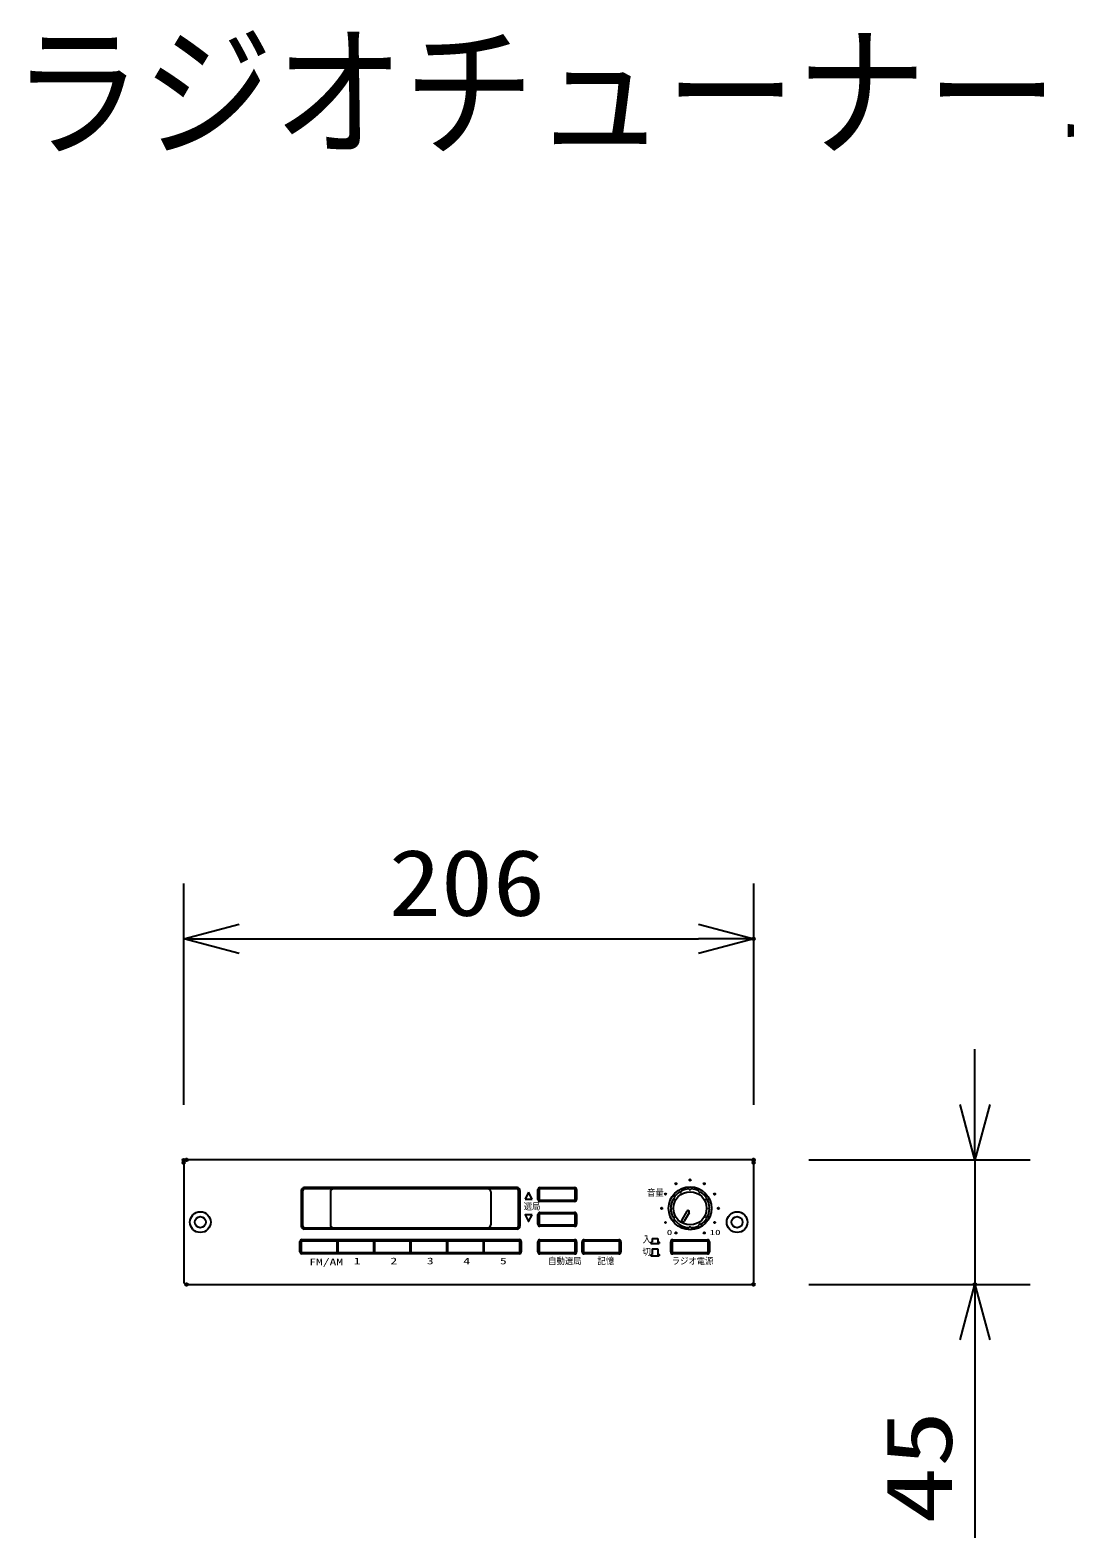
# Model space of a CAD drawing. Units: millimetres, scale not verified. Extents: x -63 to 63, y -57 to 57.
# Drawn here: x -34.8 to 2.6, y 2.6 to 57.1 of the extents above; entities that cross this region are included whole.
import ezdxf
from ezdxf.enums import TextEntityAlignment as Align

# ---------------------------------------------------------------- set-up
doc = ezdxf.new("R2010")
doc.units = ezdxf.units.MM
doc.header["$LTSCALE"] = 0.190236
doc.header["$PDMODE"] = 32
doc.header["$PDSIZE"] = 0.0951
for name, color, linetype in [('0-0_MOJI1', 2, 'Continuous'), ('0-2_PANEL', 1, 'Continuous'), ('0-3_WAKU', 7, 'Continuous')]:
    doc.layers.add(name, color=color, linetype=linetype)
doc.styles.add('ＭＳ ゴシック', font='')
doc.styles.get('ＭＳ ゴシック').set_extended_font_data('MS Gothic')

# ---------------------------------------------------------------- blocks, each defined once
blk = doc.blocks.new('_OPEN30')
at = {"layer": '0-3_WAKU'}
blk.add_line((0, 0), (-1, 0), dxfattribs=at)
blk.add_lwpolyline([(-1, 0.26795), (0, 0), (-1, -0.26795)], dxfattribs=at)

msp = doc.modelspace()

# ---------------------------------------------------------------- linework, layer by layer
at = {"layer": '0-2_PANEL', "color": 3}
for p, q in [((-29.2841, 18.2201), (-29.2841, 26.2201)), ((-8.684, 18.2201), (-8.684, 26.2201)), ((-27.2841, 24.2201), (-10.684, 24.2201)), ((-0.6891, 18.2244), (-0.6891, 20.2244)), ((-6.6891, 16.2244), (1.3109, 16.2244)), ((-0.6891, 16.2244), (-0.6891, 11.7244)), ((-6.6891, 11.7244), (1.3109, 11.7244)), ((-0.6891, 9.7244), (-0.6891, 2.5577))]:
    msp.add_line(p, q, dxfattribs=at)
at = {"layer": '0-2_PANEL'}
for p, q in [((-29.2841, 16.1244), (-29.2841, 11.8244)), ((-8.784, 16.2244), (-29.1841, 16.2244)), ((-8.684, 11.8244), (-8.684, 16.1244)), ((-25.0341, 15.1244), (-25.0341, 13.8244)), ((-24.9841, 13.8244), (-24.9841, 15.1244)), ((-17.234, 15.2244), (-24.9341, 15.2244)), ((-17.234, 15.1744), (-24.9341, 15.1744)), ((-23.9841, 15.0744), (-23.9841, 13.8744)), ((-18.284, 15.1744), (-23.8841, 15.1744)), ((-18.184, 15.0744), (-18.184, 13.8744)), ((-17.184, 13.8244), (-17.184, 15.1244)), ((-17.134, 15.1244), (-17.134, 13.8244)), ((-16.8215, 15.0544), (-16.9465, 14.8044)), ((-16.9465, 14.8044), (-16.6965, 14.8044)), ((-16.6965, 14.8044), (-16.8215, 15.0544)), ((-16.484, 14.7994), (-16.484, 15.1494)), ((-16.434, 15.1494), (-16.434, 14.7994)), ((-16.409, 15.2244), (-15.159, 15.2244)), ((-15.159, 15.1744), (-16.409, 15.1744)), ((-16.409, 14.7744), (-15.159, 14.7744)), ((-15.159, 14.7244), (-16.409, 14.7244)), ((-15.134, 14.7994), (-15.134, 15.1494)), ((-15.084, 15.1494), (-15.084, 14.7994)), ((-11.8741, 15.0118), (-11.8694, 15.0118)), ((-16.484, 13.8994), (-16.484, 14.2494)), ((-16.434, 14.2494), (-16.434, 13.8994)), ((-16.409, 14.3244), (-15.159, 14.3244)), ((-15.159, 14.2744), (-16.409, 14.2744)), ((-15.134, 13.8994), (-15.134, 14.2494)), ((-15.084, 14.2494), (-15.084, 13.8994)), ((-11.1039, 14.3668), (-11.2838, 14.0552)), ((-11.0173, 14.3168), (-11.1945, 14.0104)), ((-24.9341, 13.7744), (-17.234, 13.7744)), ((-17.234, 13.7244), (-24.9341, 13.7244)), ((-23.8841, 13.7744), (-18.284, 13.7744)), ((-16.409, 13.8744), (-15.159, 13.8744)), ((-15.159, 13.8244), (-16.409, 13.8244)), ((-25.0841, 12.9069), (-25.0841, 13.2719)), ((-25.0341, 13.2569), (-25.0341, 12.9069)), ((-25.0091, 13.3469), (-17.159, 13.3469)), ((-23.7591, 13.2819), (-25.0091, 13.2819)), ((-23.7341, 12.9069), (-23.7341, 13.2569)), ((-23.7141, 13.2569), (-23.7141, 12.9069)), ((-22.4391, 13.2819), (-23.6891, 13.2819)), ((-22.4141, 12.9069), (-22.4141, 13.2569)), ((-22.3941, 13.2569), (-22.3941, 12.9069)), ((-21.1191, 13.2819), (-22.3691, 13.2819)), ((-21.0941, 12.9069), (-21.0941, 13.2569)), ((-21.0741, 13.2569), (-21.0741, 12.9069)), ((-19.799, 13.2819), (-21.0491, 13.2819)), ((-19.774, 12.9069), (-19.774, 13.2569)), ((-19.754, 13.2569), (-19.754, 12.9069)), ((-18.479, 13.2819), (-19.729, 13.2819)), ((-18.454, 12.9069), (-18.454, 13.2569)), ((-18.434, 13.2569), (-18.434, 12.9069)), ((-17.159, 13.2819), (-18.409, 13.2819)), ((-17.134, 12.9069), (-17.134, 13.2569)), ((-17.084, 13.2719), (-17.084, 12.9069)), ((-16.484, 12.8994), (-16.484, 13.2644)), ((-16.434, 13.2569), (-16.434, 12.9069)), ((-16.409, 13.3394), (-15.159, 13.3394)), ((-15.159, 13.2819), (-16.409, 13.2819)), ((-15.134, 12.9069), (-15.134, 13.2569)), ((-15.084, 13.2644), (-15.084, 12.8994)), ((-14.884, 12.8994), (-14.884, 13.2644)), ((-14.834, 13.2569), (-14.834, 12.9069)), ((-14.809, 13.3394), (-13.559, 13.3394)), ((-13.559, 13.2819), (-14.809, 13.2819)), ((-13.534, 12.9144), (-13.534, 13.2644)), ((-13.534, 12.9069), (-13.534, 13.2569)), ((-13.484, 13.2644), (-13.484, 12.8994)), ((-12.4043, 13.2549), (-12.4043, 13.2049)), ((-12.4043, 13.2549), (-12.3543, 13.2549)), ((-12.4043, 13.2049), (-12.1043, 13.2049)), ((-12.3543, 13.3799), (-12.3543, 13.2549)), ((-12.3543, 13.3799), (-12.1543, 13.3799)), ((-11.684, 12.8994), (-11.684, 13.2644)), ((-11.634, 13.2569), (-11.634, 12.9069)), ((-11.609, 13.3394), (-10.359, 13.3394)), ((-10.359, 13.2819), (-11.609, 13.2819)), ((-11.4983, 13.5618), (-11.4947, 13.5618)), ((-10.334, 12.9069), (-10.334, 13.2569)), ((-10.284, 13.2644), (-10.284, 12.8994)), ((-25.0091, 12.8819), (-23.7591, 12.8819)), ((-17.159, 12.8319), (-25.0091, 12.8319)), ((-23.6891, 12.8819), (-22.4391, 12.8819)), ((-22.3691, 12.8819), (-21.1191, 12.8819)), ((-21.0491, 12.8819), (-19.799, 12.8819)), ((-19.729, 12.8819), (-18.479, 12.8819)), ((-18.409, 12.8819), (-17.159, 12.8819)), ((-16.409, 12.8819), (-15.159, 12.8819)), ((-15.159, 12.8244), (-16.409, 12.8244)), ((-14.809, 12.8819), (-13.559, 12.8819)), ((-13.559, 12.8244), (-14.809, 12.8244)), ((-12.4043, 12.8091), (-12.4043, 12.7591)), ((-12.4043, 12.8091), (-12.3543, 12.8091)), ((-12.4043, 12.7591), (-12.1043, 12.7591)), ((-12.3543, 13.0091), (-12.3543, 12.8091)), ((-12.3543, 13.0091), (-12.1543, 13.0091)), ((-11.609, 12.8819), (-10.359, 12.8819)), ((-10.359, 12.8244), (-11.609, 12.8244)), ((-29.1841, 11.7244), (-8.784, 11.7244))]:
    msp.add_line(p, q, dxfattribs=at)
msp.add_lwpolyline([(-16.6965, 14.2444), (-16.9465, 14.2444), (-16.8215, 13.9944)], close=True, dxfattribs=at)
for points in [[(-12.1543, 13.3799), (-12.1543, 13.2549), (-12.1043, 13.2549), (-12.1043, 13.2049)], [(-12.1543, 13.0091), (-12.1543, 12.8091), (-12.1043, 12.8091), (-12.1043, 12.7591)]]:
    msp.add_lwpolyline(points, dxfattribs=at)
for centre, radius in [((-11.4965, 15.3621), 0.025), ((-10.984, 15.4994), 0.025), ((-10.4715, 15.3621), 0.025), ((-11.8717, 14.9869), 0.025), ((-10.984, 14.4744), 0.775), ((-10.984, 14.4744), 0.775), ((-10.984, 14.4744), 0.6), ((-10.0964, 14.9869), 0.025), ((-28.6841, 13.9744), 0.375), ((-12.009, 14.4744), 0.025), ((-9.959, 14.4744), 0.025), ((-9.284, 13.9744), 0.375), ((-28.6841, 13.9744), 0.2), ((-11.8717, 13.9619), 0.025), ((-10.0964, 13.9619), 0.025), ((-9.284, 13.9744), 0.2), ((-11.4965, 13.5867), 0.025), ((-10.4715, 13.5867), 0.025)]:
    msp.add_circle(centre, radius, dxfattribs=at)
for centre, radius, start, end in [((-29.1841, 16.1244), 0.1, 90, 180), ((-8.784, 16.1244), 0.1, 0, 90), ((-24.9341, 15.1244), 0.1, 90, 180), ((-24.9341, 15.1244), 0.05, 90, 180), ((-23.8841, 15.0744), 0.1, 90, 180), ((-18.284, 15.0744), 0.1, 0, 90), ((-17.234, 15.1244), 0.1, 0, 90), ((-17.234, 15.1244), 0.05, 0, 90), ((-16.409, 15.1494), 0.075, 90, 180), ((-16.409, 14.7994), 0.075, 180, 270), ((-16.409, 15.1494), 0.025, 90, 180), ((-16.409, 14.7994), 0.025, 180, 270), ((-15.159, 15.1494), 0.075, 0, 90), ((-15.159, 15.1494), 0.025, 0, 90), ((-15.159, 14.7994), 0.075, 270, 0), ((-15.159, 14.7994), 0.025, 270, 0), ((-10.984, 14.4744), 0.7, 152.45572, 177.54428), ((-11.5903, 14.8244), 0.03, 241.22786, 58.77214), ((-10.984, 14.4744), 0.7, 122.45572, 147.54428), ((-11.334, 15.0806), 0.03, 211.22786, 28.77214), ((-10.984, 14.4744), 0.7, 92.45572, 117.54428), ((-10.984, 14.4744), 0.7, 92.45572, 117.54428), ((-10.984, 15.1744), 0.03, 181.22786, 358.77214), ((-10.984, 14.4744), 0.7, 62.45572, 87.54428), ((-10.984, 14.4744), 0.7, 62.45572, 87.54428), ((-10.634, 15.0806), 0.03, 151.22786, 328.77214), ((-10.984, 14.4744), 0.7, 32.45572, 57.54428), ((-10.984, 14.4744), 0.7, 32.45572, 57.54428), ((-10.3778, 14.8244), 0.03, 121.22786, 298.77214), ((-10.984, 14.4744), 0.7, 2.45572, 27.54428), ((-16.409, 14.2494), 0.075, 90, 180), ((-16.409, 14.2494), 0.025, 90, 180), ((-15.159, 14.2494), 0.075, 0, 90), ((-15.159, 14.2494), 0.025, 0, 90), ((-11.684, 14.4744), 0.03, 271.22786, 88.77214), ((-10.984, 14.4744), 0.7, 182.45572, 207.54428), ((-11.0606, 14.3418), 0.05, 330, 150), ((-10.984, 14.4744), 0.7, 332.45572, 357.54428), ((-10.284, 14.4744), 0.03, 91.22786, 268.77214), ((-10.284, 14.4744), 0.03, 91.22786, 268.77214), ((-24.9341, 13.8244), 0.1, 180, 270), ((-24.9341, 13.8244), 0.05, 180, 270), ((-23.8841, 13.8744), 0.1, 180, 270), ((-18.284, 13.8744), 0.1, 270, 0), ((-17.234, 13.8244), 0.1, 270, 0), ((-17.234, 13.8244), 0.05, 270, 0), ((-16.409, 13.8994), 0.075, 180, 270), ((-16.409, 13.8994), 0.025, 180, 270), ((-15.159, 13.8994), 0.075, 270, 0), ((-15.159, 13.8994), 0.025, 270, 0), ((-11.5903, 14.1244), 0.03, 301.22786, 118.77214), ((-10.984, 14.4744), 0.7, 212.45572, 267.54428), ((-11.2403, 14.0306), 0.05, 150.47885, 336.25094), ((-10.984, 13.7744), 0.03, 1.22786, 178.77214), ((-10.984, 14.4744), 0.7, 272.45572, 297.54428), ((-10.634, 13.8682), 0.03, 31.22786, 208.77214), ((-10.984, 14.4744), 0.7, 302.45572, 327.54428), ((-10.3778, 14.1244), 0.03, 61.22786, 238.77214), ((-25.0091, 13.2719), 0.075, 90, 180), ((-25.0091, 13.2569), 0.025, 90, 180), ((-23.7591, 13.2569), 0.025, 0, 90), ((-23.6891, 13.2569), 0.025, 90, 180), ((-22.4391, 13.2569), 0.025, 0, 90), ((-22.3691, 13.2569), 0.025, 90, 180), ((-21.1191, 13.2569), 0.025, 0, 90), ((-21.0491, 13.2569), 0.025, 90, 180), ((-19.799, 13.2569), 0.025, 0, 90), ((-19.729, 13.2569), 0.025, 90, 180), ((-18.479, 13.2569), 0.025, 0, 90), ((-18.409, 13.2569), 0.025, 90, 180), ((-17.159, 13.2719), 0.075, 0, 90), ((-17.159, 13.2569), 0.025, 0, 90), ((-16.409, 13.2644), 0.075, 90, 180), ((-16.409, 13.2569), 0.025, 90, 180), ((-15.159, 13.2644), 0.075, 0, 90), ((-15.159, 13.2569), 0.025, 0, 90), ((-14.809, 13.2644), 0.075, 90, 180), ((-14.809, 13.2569), 0.025, 90, 180), ((-13.559, 13.2644), 0.075, 0, 90), ((-13.559, 13.2569), 0.025, 0, 90), ((-11.609, 13.2644), 0.075, 90, 180), ((-11.609, 13.2569), 0.025, 90, 180), ((-10.359, 13.2644), 0.075, 0, 90), ((-10.359, 13.2569), 0.025, 0, 90), ((-25.0091, 12.9069), 0.075, 180, 270), ((-25.0091, 12.9069), 0.025, 180, 270), ((-23.7591, 12.9069), 0.025, 270, 0), ((-23.6891, 12.9069), 0.025, 180, 270), ((-22.4391, 12.9069), 0.025, 270, 0), ((-22.3691, 12.9069), 0.025, 180, 270), ((-21.1191, 12.9069), 0.025, 270, 0), ((-21.0491, 12.9069), 0.025, 180, 270), ((-19.799, 12.9069), 0.025, 270, 0), ((-19.729, 12.9069), 0.025, 180, 270), ((-18.479, 12.9069), 0.025, 270, 0), ((-18.409, 12.9069), 0.025, 180, 270), ((-17.159, 12.9069), 0.075, 270, 0), ((-17.159, 12.9069), 0.025, 270, 0), ((-16.409, 12.8994), 0.075, 180, 270), ((-16.409, 12.9069), 0.025, 180, 270), ((-15.159, 12.9069), 0.025, 270, 0), ((-15.159, 12.8994), 0.075, 270, 0), ((-14.809, 12.8994), 0.075, 180, 270), ((-14.809, 12.9069), 0.025, 180, 270), ((-13.559, 12.9069), 0.025, 270, 0), ((-13.559, 12.8994), 0.075, 270, 0), ((-11.609, 12.8994), 0.075, 180, 270), ((-11.609, 12.9069), 0.025, 180, 270), ((-10.359, 12.9069), 0.025, 270, 0), ((-10.359, 12.8994), 0.075, 270, 0), ((-29.1841, 11.8244), 0.1, 180, 270), ((-8.784, 11.8244), 0.1, 270, 0)]:
    msp.add_arc(centre, radius, start, end, dxfattribs=at)
for p in [(-29.2841, 16.1244), (-29.1841, 16.2244), (-8.684, 16.1244), (-29.1841, 11.7244)]:
    msp.add_point(p, dxfattribs=at)
at = {"layer": '0-3_WAKU'}
for p in [(-8.684, 24.2201), (-29.2841, 16.2201), (-8.6891, 16.2244), (-8.684, 16.2201), (-8.6891, 11.7244), (-0.6891, 11.7244)]:
    msp.add_point(p, dxfattribs=at)

# ---------------------------------------------------------------- block references
at = {"layer": '0-2_PANEL', "xscale": 2, "yscale": 2}
for p, rotation in [((-29.2841, 24.2201), 180), ((-0.6891, 16.2244), 270), ((-0.6891, 11.7244), 90)]:
    msp.add_blockref('_OPEN30', p, dxfattribs=dict(at, rotation=rotation))
msp.add_blockref('_OPEN30', (-8.684, 24.2201), dxfattribs=at)

# ---------------------------------------------------------------- texts
at = {"layer": '0-0_MOJI1', "style": 'ＭＳ ゴシック', "width": 0.9}
msp.add_text('ラジオチューナーユニット', height=3.848, dxfattribs=at).set_placement((-35.5001, 51.7599), align=Align.BOTTOM_LEFT)
at = {"layer": '0-2_PANEL', "color": 3, "style": 'ＭＳ ゴシック', "width": 1.15}
msp.add_text('206', height=2.406, dxfattribs=at).set_placement((-21.8712, 24.3297), align=Align.BOTTOM_LEFT)
at = {"layer": '0-2_PANEL', "style": 'ＭＳ ゴシック'}
for s, height, width, p in [('音量', 0.2399, 0.9, (-12.5399, 14.8532)), ('選局', 0.2399, 0.9, (-16.9965, 14.3532)), ('0', 0.1925, 1.5, (-11.8243, 13.4497)), ('10', 0.1925, 1.5, (-10.2742, 13.4497)), ('入', 0.2399, 0.9, (-12.6977, 13.1587)), ('FM/AM', 0.2399, 1.5, (-24.7479, 12.3439)), ('1', 0.2399, 1.5, (-23.1382, 12.3782)), ('2', 0.2399, 1.5, (-21.8148, 12.3782)), ('3', 0.2399, 1.5, (-20.4959, 12.3782)), ('4', 0.2399, 1.5, (-19.1765, 12.3782)), ('5', 0.2399, 1.5, (-17.8559, 12.3782)), ('自動選局', 0.2399, 0.9, (-16.1139, 12.3782)), ('記憶', 0.2399, 0.9, (-14.3312, 12.3782)), ('切', 0.2399, 0.9, (-12.7043, 12.7128)), ('ラジオ電源', 0.2399, 0.9, (-11.6492, 12.3782))]:
    msp.add_text(s, height=height, dxfattribs=dict(at, width=width)).set_placement(p, align=Align.BOTTOM_LEFT)
at = {"layer": '0-2_PANEL', "color": 3, "style": 'ＭＳ ゴシック', "width": 1.25}
msp.add_text('45', height=2.406, rotation=90, dxfattribs=at).set_placement((-0.7986, 3.0741), align=Align.BOTTOM_LEFT)

doc.saveas('drawing.dxf')
